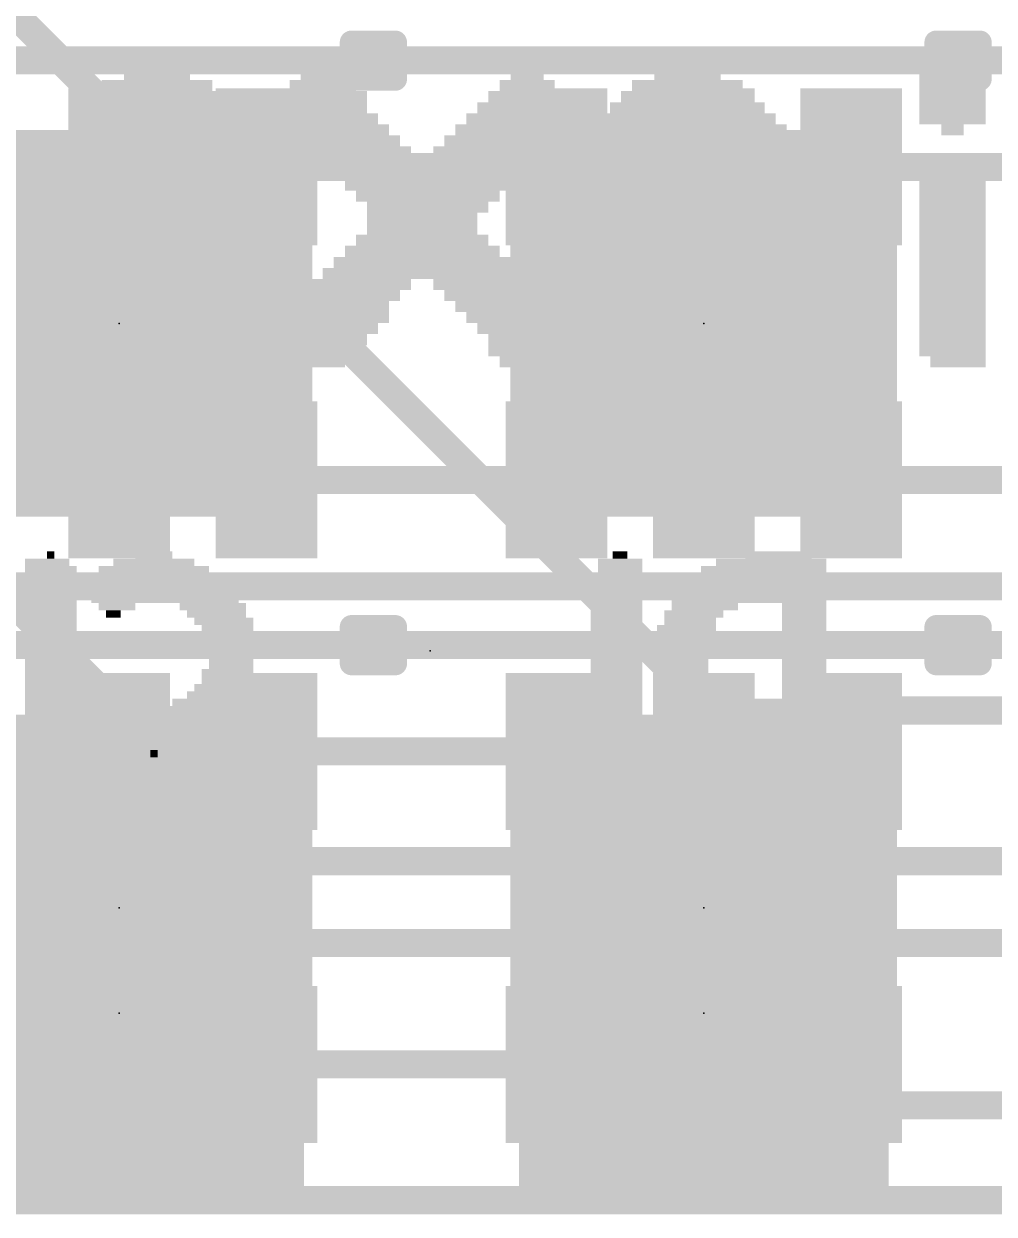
# Model space of a CAD drawing. Extents: x 0 to 108, y -62 to 34.
# Drawn here: x 18.22 to 23.48, y -0.08 to 6.39 of the extents above; entities that cross this region are included whole.
import ezdxf

# ---------------------------------------------------------------- set-up
doc = ezdxf.new("R2010")
doc.units = 0
for name, color, linetype in [('1', 12, 'CONTINUOUS'), ('15', 12, 'CONTINUOUS'), ('16', 132, 'CONTINUOUS'), ('18', 110, 'CONTINUOUS'), ('2', 132, 'CONTINUOUS'), ('20', 53, 'CONTINUOUS'), ('21', 253, 'CONTINUOUS'), ('22', 253, 'CONTINUOUS'), ('23', 53, 'CONTINUOUS'), ('24', 53, 'CONTINUOUS'), ('29', 253, 'CONTINUOUS'), ('39', 12, 'CONTINUOUS'), ('51', 253, 'CONTINUOUS')]:
    doc.layers.add(name, color=color, linetype=linetype)

# ---------------------------------------------------------------- blocks, each defined once
blk = doc.blocks.new('RECT')
blk.add_solid([(-0.5, -0.5), (0.5, -0.5), (-0.5, 0.5), (0.5, 0.5)])
blk = doc.blocks.new('PIE')
at = {"const_width": 0.5}
blk.add_lwpolyline([(0, -0.25, 1), (0, 0.25, 1), (0, -0.25)], format="xyb", dxfattribs=at)
blk = doc.blocks.new('ROUNDV')
at = {"const_width": 0.5}
blk.add_lwpolyline([(0, -0.25, 1), (0, 0.25, 1), (0, -0.25)], format="xyb", dxfattribs=at)

msp = doc.modelspace()

# ---------------------------------------------------------------- linework, layer by layer
at = {"layer": '1', "const_width": 0.1524}
for points in [[(32.0675, 6.1913), (8.255, 6.1913)], [(18.7325, 5.6125), (18.7325, 5.1435)], [(19.5325, 5.6125), (21.1075, 5.6125)], [(21.9075, 5.6125), (21.9075, 5.1435)], [(22.7075, 5.6125), (24.2825, 5.6125)], [(18.7325, 3.9125), (18.7325, 4.4133)], [(21.9075, 3.9125), (21.9075, 4.4133)], [(21.1075, 3.9125), (19.5325, 3.9125)], [(24.2825, 3.9125), (22.7075, 3.9125)], [(32.385, 3.3338), (8.5725, 3.3338)], [(32.0675, 3.0163), (8.255, 3.0163)], [(22.7075, 2.4375), (22.9298, 2.6598)], [(22.9298, 2.6598), (24.0602, 2.6598)], [(18.7325, 1.8415), (18.7325, 2.4375)], [(19.5325, 2.4375), (21.1075, 2.4375)], [(21.9075, 1.8415), (21.9075, 2.4375)], [(15.6845, 1.8415), (18.7325, 1.8415)], [(18.7325, 1.8415), (21.9075, 1.8415)], [(21.9075, 1.8415), (24.9872, 1.8415)], [(15.7163, 1.397), (18.7325, 1.397)], [(18.7325, 1.397), (21.9075, 1.397)], [(18.7325, 0.7375), (18.7325, 1.397)], [(21.9075, 1.397), (24.9238, 1.397)], [(21.9075, 1.397), (21.9075, 0.7375)], [(21.1075, 0.7375), (19.5325, 0.7375)], [(22.9298, 0.5152), (22.7075, 0.7375)], [(24.0602, 0.5152), (22.9298, 0.5152)]]:
    msp.add_lwpolyline(points, dxfattribs=at)
at = {"layer": '1', "const_width": 0.0762}
for points in [[(18.7706, 5.6125, 1), (18.6944, 5.6125)], [(19.5325, 5.6506, 1), (19.5325, 5.5744)], [(21.1075, 5.5744, 1), (21.1075, 5.6506)], [(21.9456, 5.6125, 1), (21.8694, 5.6125)], [(22.7075, 5.6506, 1), (22.7075, 5.5744)], [(18.6944, 5.1435, 1), (18.7706, 5.1435)], [(21.8694, 5.1435, 1), (21.9456, 5.1435)], [(18.7706, 4.4133, 1), (18.6944, 4.4133)], [(21.9456, 4.4133, 1), (21.8694, 4.4133)], [(18.6944, 3.9125, 1), (18.7706, 3.9125)], [(19.5325, 3.9506, 1), (19.5325, 3.8744)], [(21.1075, 3.8744, 1), (21.1075, 3.9506)], [(21.8694, 3.9125, 1), (21.9456, 3.9125)], [(22.7075, 3.9506, 1), (22.7075, 3.8744)], [(22.9298, 2.6979, 1), (22.9298, 2.6217)], [(22.9567, 2.6328, 1), (22.9028, 2.6867)], [(18.7706, 2.4375, 1), (18.6944, 2.4375)], [(19.5325, 2.4756, 1), (19.5325, 2.3994)], [(21.1075, 2.3994, 1), (21.1075, 2.4756)], [(21.9456, 2.4375, 1), (21.8694, 2.4375)], [(22.6806, 2.4644, 1), (22.7344, 2.4106)], [(18.7325, 1.8796, 1), (18.7325, 1.8034)], [(18.6944, 1.8415, 1), (18.7706, 1.8415)], [(18.7325, 1.8034, 1), (18.7325, 1.8796)], [(21.9075, 1.8796, 1), (21.9075, 1.8034)], [(21.8694, 1.8415, 1), (21.9456, 1.8415)], [(21.9075, 1.8034, 1), (21.9075, 1.8796)], [(18.7325, 1.4351, 1), (18.7325, 1.3589)], [(18.7706, 1.397, 1), (18.6944, 1.397)], [(18.7325, 1.3589, 1), (18.7325, 1.4351)], [(21.9075, 1.4351, 1), (21.9075, 1.3589)], [(21.9456, 1.397, 1), (21.8694, 1.397)], [(21.9075, 1.3589, 1), (21.9075, 1.4351)], [(19.5325, 0.7756, 1), (19.5325, 0.6994)], [(21.1075, 0.6994, 1), (21.1075, 0.7756)], [(22.7344, 0.7644, 1), (22.6806, 0.7106)], [(18.6944, 0.7375, 1), (18.7706, 0.7375)], [(21.8694, 0.7375, 1), (21.9456, 0.7375)], [(22.9298, 0.5534, 1), (22.9298, 0.4771)], [(22.9028, 0.4883, 1), (22.9567, 0.5422)]]:
    msp.add_lwpolyline(points, format="xyb", dxfattribs=at)
at = {"layer": '15', "const_width": 0.1524}
msp.add_lwpolyline([(40.64, 0), (0, 0)], dxfattribs=at)
at = {"layer": '16', "const_width": 0.1524}
for points in [[(21.9075, 2.6987), (13.8113, 10.795)], [(18.7325, 2.6702), (14.3129, 7.0898)], [(18.7325, 1.016), (18.7325, 2.6702)], [(21.9075, 1.5875), (21.9075, 2.6987)], [(21.9075, 1.1113), (21.9075, 1.5875)], [(21.9075, 1.1113), (21.9075, 1.5875)], [(18.7325, 1.1113), (18.7325, 1.016)], [(18.7325, 0.508), (18.7325, 1.1113)], [(21.9075, 0.9525), (21.9075, 1.1113)], [(21.9075, 1.016), (21.9075, 1.1113)], [(21.9075, 1.016), (21.9075, 0.9525)], [(21.9075, 0.7938), (21.9075, 0.9525)], [(21.9075, 0.9525), (21.9075, 0.7938)], [(21.9075, 0.508), (21.9075, 0.9525)], [(21.9075, 0.508), (21.9075, 0.7938)], [(21.9075, 0.508), (21.9075, 0.7938)], [(40.64, 0), (0, 0)]]:
    msp.add_lwpolyline(points, dxfattribs=at)
at = {"layer": '16', "const_width": 0.0762}
for points in [[(18.7706, 2.6702, 1), (18.6944, 2.6702)], [(18.7056, 2.6432, 1), (18.7594, 2.6971)], [(21.9456, 2.6987, 1), (21.8694, 2.6987)], [(21.8806, 2.6718, 1), (21.9344, 2.7257)], [(21.9456, 1.5875, 1), (21.8694, 1.5875)], [(21.9456, 1.5875, 1), (21.8694, 1.5875)], [(21.8694, 1.5875, 1), (21.9456, 1.5875)], [(18.7706, 1.1113, 1), (18.6944, 1.1113)], [(18.7706, 1.1113, 1), (18.6944, 1.1113)], [(21.9456, 1.1113, 1), (21.8694, 1.1113)], [(21.9456, 1.1113, 1), (21.8694, 1.1113)], [(21.8694, 1.1113, 1), (21.9456, 1.1113)], [(21.8694, 1.1113, 1), (21.9456, 1.1113)], [(18.6944, 1.016, 1), (18.7706, 1.016)], [(18.6944, 1.016, 1), (18.7706, 1.016)], [(21.9456, 1.016, 1), (21.8694, 1.016)], [(21.8694, 1.016, 1), (21.9456, 1.016)], [(21.9456, 0.9525, 1), (21.8694, 0.9525)], [(21.9456, 0.9525, 1), (21.8694, 0.9525)], [(21.9456, 0.9525, 1), (21.8694, 0.9525)], [(21.8694, 0.9525, 1), (21.9456, 0.9525)], [(21.8694, 0.9525, 1), (21.9456, 0.9525)], [(21.9456, 0.7938, 1), (21.8694, 0.7938)], [(21.9456, 0.7938, 1), (21.8694, 0.7938)], [(21.8694, 0.7938, 1), (21.9456, 0.7938)], [(21.8694, 0.7938, 1), (21.9456, 0.7938)], [(18.6944, 0.508, 1), (18.7706, 0.508)], [(21.8694, 0.508, 1), (21.9456, 0.508)], [(21.8694, 0.508, 1), (21.9456, 0.508)], [(21.8694, 0.508, 1), (21.9456, 0.508)]]:
    msp.add_lwpolyline(points, format="xyb", dxfattribs=at)
at = {"layer": '2', "const_width": 0.1524}
msp.add_lwpolyline([(40.64, 0), (0, 0)], dxfattribs=at)
at = {"layer": '20', "const_width": 0.1524}
msp.add_lwpolyline([(3.81, 0), (36.83, 0)], dxfattribs=at)
at = {"layer": '21', "const_width": 0.0635}
for points in [[(19.9945, 6.3213, 1), (19.9945, 6.2578)], [(20.0263, 6.2895, 1), (19.9628, 6.2895)], [(20.2643, 6.2895, 1), (20.2008, 6.2895)], [(20.2325, 6.2578, 1), (20.2325, 6.3213)], [(23.1695, 6.3213, 1), (23.1695, 6.2578)], [(23.2013, 6.2895, 1), (23.1378, 6.2895)], [(23.4393, 6.2895, 1), (23.3758, 6.2895)], [(23.4075, 6.2578, 1), (23.4075, 6.3213)], [(19.9945, 6.2213, 1), (19.9945, 6.1578)], [(20.0263, 6.1895, 1), (19.9628, 6.1895)], [(19.9628, 6.1895, 1), (20.0263, 6.1895)], [(20.1325, 6.1578, 1), (20.1325, 6.2213)], [(23.1695, 6.2213, 1), (23.1695, 6.1578)], [(23.2013, 6.1895, 1), (23.1378, 6.1895)], [(23.1378, 6.1895, 1), (23.2013, 6.1895)], [(23.3075, 6.1578, 1), (23.3075, 6.2213)], [(19.9945, 6.1212, 1), (19.9945, 6.0578)], [(20.2325, 6.0578, 1), (20.2325, 6.1212)], [(23.1695, 6.1212, 1), (23.1695, 6.0578)], [(23.4075, 6.0578, 1), (23.4075, 6.1212)], [(19.9628, 6.0895, 1), (20.0263, 6.0895)], [(20.2008, 6.0895, 1), (20.2643, 6.0895)], [(23.1378, 6.0895, 1), (23.2013, 6.0895)], [(23.3758, 6.0895, 1), (23.4393, 6.0895)], [(19.9945, 3.1463, 1), (19.9945, 3.0827)], [(20.0263, 3.1145, 1), (19.9628, 3.1145)], [(20.2643, 3.1145, 1), (20.2008, 3.1145)], [(20.2325, 3.0827, 1), (20.2325, 3.1463)], [(23.1695, 3.1463, 1), (23.1695, 3.0827)], [(23.2013, 3.1145, 1), (23.1378, 3.1145)], [(23.4393, 3.1145, 1), (23.3758, 3.1145)], [(23.4075, 3.0827, 1), (23.4075, 3.1463)], [(19.9945, 3.0463, 1), (19.9945, 2.9827)], [(20.0263, 3.0145, 1), (19.9628, 3.0145)], [(19.9628, 3.0145, 1), (20.0263, 3.0145)], [(20.1325, 2.9827, 1), (20.1325, 3.0463)], [(23.1695, 3.0463, 1), (23.1695, 2.9827)], [(23.2013, 3.0145, 1), (23.1378, 3.0145)], [(23.1378, 3.0145, 1), (23.2013, 3.0145)], [(23.3075, 2.9827, 1), (23.3075, 3.0463)], [(19.9945, 2.9463, 1), (19.9945, 2.8828)], [(20.2325, 2.8828, 1), (20.2325, 2.9463)], [(23.1695, 2.9463, 1), (23.1695, 2.8828)], [(23.4075, 2.8828, 1), (23.4075, 2.9463)], [(19.9628, 2.9145, 1), (20.0263, 2.9145)], [(20.2008, 2.9145, 1), (20.2643, 2.9145)], [(23.1378, 2.9145, 1), (23.2013, 2.9145)], [(23.3758, 2.9145, 1), (23.4393, 2.9145)]]:
    msp.add_lwpolyline(points, format="xyb", dxfattribs=at)
at = {"layer": '21', "const_width": 0.127}
for points in [[(19.9945, 6.1895), (19.9945, 6.2895)], [(19.9945, 6.2895), (20.2325, 6.2895)], [(20.2325, 6.2895), (20.2325, 6.0895)], [(23.1695, 6.1895), (23.1695, 6.2895)], [(23.1695, 6.2895), (23.4075, 6.2895)], [(23.4075, 6.2895), (23.4075, 6.0895)], [(20.1325, 6.1895), (19.9945, 6.1895)], [(19.9945, 6.0895), (19.9945, 6.1895)], [(23.3075, 6.1895), (23.1695, 6.1895)], [(23.1695, 6.0895), (23.1695, 6.1895)], [(20.2325, 6.0895), (19.9945, 6.0895)], [(23.4075, 6.0895), (23.1695, 6.0895)], [(19.9945, 3.0145), (19.9945, 3.1145)], [(19.9945, 3.1145), (20.2325, 3.1145)], [(20.2325, 3.1145), (20.2325, 2.9145)], [(23.1695, 3.0145), (23.1695, 3.1145)], [(23.1695, 3.1145), (23.4075, 3.1145)], [(23.4075, 3.1145), (23.4075, 2.9145)], [(20.1325, 3.0145), (19.9945, 3.0145)], [(19.9945, 2.9145), (19.9945, 3.0145)], [(23.3075, 3.0145), (23.1695, 3.0145)], [(23.1695, 2.9145), (23.1695, 3.0145)], [(20.2325, 2.9145), (19.9945, 2.9145)], [(23.4075, 2.9145), (23.1695, 2.9145)]]:
    msp.add_lwpolyline(points, dxfattribs=at)
at = {"layer": '23'}
for p in [(18.7325, 4.7625), (21.9075, 4.7625), (18.7325, 1.5875), (21.9075, 1.5875)]:
    msp.add_point(p, dxfattribs=at)
at = {"layer": '24'}
for p in [(20.4216, 2.9845), (18.7325, 1.016), (21.9075, 1.016)]:
    msp.add_point(p, dxfattribs=at)
at = {"layer": '51', "const_width": 0.1}
for points in [[(17.7325, 5.7625), (19.7325, 5.7625)], [(18.8825, 5.7125), (18.5825, 5.7125)], [(18.5825, 5.7125), (18.5825, 5.2125)], [(18.8825, 5.2125), (18.8825, 5.7125)], [(19.6825, 5.7125), (19.3825, 5.7125)], [(19.3825, 5.7125), (19.3825, 5.2125)], [(19.6825, 5.2125), (19.6825, 5.7125)], [(19.7325, 5.7625), (19.7325, 3.7625)], [(20.9075, 3.7625), (20.9075, 5.7625)], [(20.9075, 5.7625), (22.9075, 5.7625)], [(21.2575, 5.7125), (20.9575, 5.7125)], [(20.9575, 5.7125), (20.9575, 5.2125)], [(21.2575, 5.2125), (21.2575, 5.7125)], [(22.0575, 5.7125), (21.7575, 5.7125)], [(21.7575, 5.7125), (21.7575, 5.2125)], [(22.0575, 5.2125), (22.0575, 5.7125)], [(22.8575, 5.7125), (22.5575, 5.7125)], [(22.5575, 5.7125), (22.5575, 5.2125)], [(22.8575, 5.2125), (22.8575, 5.7125)], [(22.9075, 5.7625), (22.9075, 3.7625)], [(18.5825, 5.2125), (18.8825, 5.2125)], [(19.3825, 5.2125), (19.6825, 5.2125)], [(20.9575, 5.2125), (21.2575, 5.2125)], [(21.7575, 5.2125), (22.0575, 5.2125)], [(22.5575, 5.2125), (22.8575, 5.2125)], [(18.5825, 3.8125), (18.5825, 4.3125)], [(18.5825, 4.3125), (18.8825, 4.3125)], [(18.8825, 4.3125), (18.8825, 3.8125)], [(19.3825, 4.3125), (19.3825, 3.8125)], [(19.6825, 4.3125), (19.3825, 4.3125)], [(19.6825, 3.8125), (19.6825, 4.3125)], [(20.9575, 3.8125), (20.9575, 4.3125)], [(20.9575, 4.3125), (21.2575, 4.3125)], [(21.2575, 4.3125), (21.2575, 3.8125)], [(21.7575, 3.8125), (21.7575, 4.3125)], [(21.7575, 4.3125), (22.0575, 4.3125)], [(22.0575, 4.3125), (22.0575, 3.8125)], [(22.5575, 4.3125), (22.5575, 3.8125)], [(22.8575, 4.3125), (22.5575, 4.3125)], [(22.8575, 3.8125), (22.8575, 4.3125)], [(18.8825, 3.8125), (18.5825, 3.8125)], [(19.3825, 3.8125), (19.6825, 3.8125)], [(21.2575, 3.8125), (20.9575, 3.8125)], [(22.0575, 3.8125), (21.7575, 3.8125)], [(22.5575, 3.8125), (22.8575, 3.8125)], [(19.7325, 3.7625), (17.7325, 3.7625)], [(22.9075, 3.7625), (20.9075, 3.7625)], [(17.7325, 2.5875), (19.7325, 2.5875)], [(18.8825, 2.5375), (18.5825, 2.5375)], [(18.5825, 2.5375), (18.5825, 2.0375)], [(18.8825, 2.0375), (18.8825, 2.5375)], [(19.6825, 2.5375), (19.3825, 2.5375)], [(19.3825, 2.5375), (19.3825, 2.0375)], [(19.6825, 2.0375), (19.6825, 2.5375)], [(19.7325, 2.5875), (19.7325, 0.5875)], [(20.9075, 0.5875), (20.9075, 2.5875)], [(20.9075, 2.5875), (22.9075, 2.5875)], [(21.2575, 2.5375), (20.9575, 2.5375)], [(20.9575, 2.5375), (20.9575, 2.0375)], [(21.2575, 2.0375), (21.2575, 2.5375)], [(22.0575, 2.5375), (21.7575, 2.5375)], [(21.7575, 2.5375), (21.7575, 2.0375)], [(22.0575, 2.0375), (22.0575, 2.5375)], [(22.8575, 2.5375), (22.5575, 2.5375)], [(22.5575, 2.5375), (22.5575, 2.0375)], [(22.8575, 2.0375), (22.8575, 2.5375)], [(22.9075, 2.5875), (22.9075, 0.5875)], [(18.5825, 2.0375), (18.8825, 2.0375)], [(19.3825, 2.0375), (19.6825, 2.0375)], [(20.9575, 2.0375), (21.2575, 2.0375)], [(21.7575, 2.0375), (22.0575, 2.0375)], [(22.5575, 2.0375), (22.8575, 2.0375)], [(18.5825, 0.6375), (18.5825, 1.1375)], [(18.5825, 1.1375), (18.8825, 1.1375)], [(18.8825, 1.1375), (18.8825, 0.6375)], [(19.3825, 1.1375), (19.3825, 0.6375)], [(19.6825, 1.1375), (19.3825, 1.1375)], [(19.6825, 0.6375), (19.6825, 1.1375)], [(20.9575, 0.6375), (20.9575, 1.1375)], [(20.9575, 1.1375), (21.2575, 1.1375)], [(21.2575, 1.1375), (21.2575, 0.6375)], [(21.7575, 0.6375), (21.7575, 1.1375)], [(21.7575, 1.1375), (22.0575, 1.1375)], [(22.0575, 1.1375), (22.0575, 0.6375)], [(22.5575, 1.1375), (22.5575, 0.6375)], [(22.8575, 1.1375), (22.5575, 1.1375)], [(22.8575, 0.6375), (22.8575, 1.1375)], [(18.8825, 0.6375), (18.5825, 0.6375)], [(19.3825, 0.6375), (19.6825, 0.6375)], [(21.2575, 0.6375), (20.9575, 0.6375)], [(22.0575, 0.6375), (21.7575, 0.6375)], [(22.5575, 0.6375), (22.8575, 0.6375)], [(19.7325, 0.5875), (17.7325, 0.5875)], [(22.9075, 0.5875), (20.9075, 0.5875)]]:
    msp.add_lwpolyline(points, dxfattribs=at)
at = {"layer": '51', "const_width": 0.05}
for points in [[(18.5825, 5.7375, 1), (18.5825, 5.6875)], [(18.6075, 5.7125, 1), (18.5575, 5.7125)], [(18.9075, 5.7125, 1), (18.8575, 5.7125)], [(18.8825, 5.6875, 1), (18.8825, 5.7375)], [(19.3825, 5.7375, 1), (19.3825, 5.6875)], [(19.4075, 5.7125, 1), (19.3575, 5.7125)], [(19.7075, 5.7125, 1), (19.6575, 5.7125)], [(19.6825, 5.6875, 1), (19.6825, 5.7375)], [(19.7575, 5.7625, 1), (19.7075, 5.7625)], [(19.7325, 5.7375, 1), (19.7325, 5.7875)], [(20.9325, 5.7625, 1), (20.8825, 5.7625)], [(20.9075, 5.7875, 1), (20.9075, 5.7375)], [(20.9575, 5.7375, 1), (20.9575, 5.6875)], [(20.9825, 5.7125, 1), (20.9325, 5.7125)], [(21.2825, 5.7125, 1), (21.2325, 5.7125)], [(21.2575, 5.6875, 1), (21.2575, 5.7375)], [(21.7575, 5.7375, 1), (21.7575, 5.6875)], [(21.7825, 5.7125, 1), (21.7325, 5.7125)], [(22.0825, 5.7125, 1), (22.0325, 5.7125)], [(22.0575, 5.6875, 1), (22.0575, 5.7375)], [(22.5575, 5.7375, 1), (22.5575, 5.6875)], [(22.5825, 5.7125, 1), (22.5325, 5.7125)], [(22.8825, 5.7125, 1), (22.8325, 5.7125)], [(22.8575, 5.6875, 1), (22.8575, 5.7375)], [(22.9325, 5.7625, 1), (22.8825, 5.7625)], [(22.9075, 5.7375, 1), (22.9075, 5.7875)], [(18.5825, 5.2375, 1), (18.5825, 5.1875)], [(18.5575, 5.2125, 1), (18.6075, 5.2125)], [(18.8575, 5.2125, 1), (18.9075, 5.2125)], [(18.8825, 5.1875, 1), (18.8825, 5.2375)], [(19.3825, 5.2375, 1), (19.3825, 5.1875)], [(19.3575, 5.2125, 1), (19.4075, 5.2125)], [(19.6575, 5.2125, 1), (19.7075, 5.2125)], [(19.6825, 5.1875, 1), (19.6825, 5.2375)], [(20.9575, 5.2375, 1), (20.9575, 5.1875)], [(20.9325, 5.2125, 1), (20.9825, 5.2125)], [(21.2325, 5.2125, 1), (21.2825, 5.2125)], [(21.2575, 5.1875, 1), (21.2575, 5.2375)], [(21.7575, 5.2375, 1), (21.7575, 5.1875)], [(21.7325, 5.2125, 1), (21.7825, 5.2125)], [(22.0325, 5.2125, 1), (22.0825, 5.2125)], [(22.0575, 5.1875, 1), (22.0575, 5.2375)], [(22.5575, 5.2375, 1), (22.5575, 5.1875)], [(22.5325, 5.2125, 1), (22.5825, 5.2125)], [(22.8325, 5.2125, 1), (22.8825, 5.2125)], [(22.8575, 5.1875, 1), (22.8575, 5.2375)], [(18.6075, 4.3125, 1), (18.5575, 4.3125)], [(18.5825, 4.3375, 1), (18.5825, 4.2875)], [(18.9075, 4.3125, 1), (18.8575, 4.3125)], [(18.8825, 4.2875, 1), (18.8825, 4.3375)], [(19.4075, 4.3125, 1), (19.3575, 4.3125)], [(19.3825, 4.3375, 1), (19.3825, 4.2875)], [(19.7075, 4.3125, 1), (19.6575, 4.3125)], [(19.6825, 4.2875, 1), (19.6825, 4.3375)], [(20.9825, 4.3125, 1), (20.9325, 4.3125)], [(20.9575, 4.3375, 1), (20.9575, 4.2875)], [(21.2825, 4.3125, 1), (21.2325, 4.3125)], [(21.2575, 4.2875, 1), (21.2575, 4.3375)], [(21.7825, 4.3125, 1), (21.7325, 4.3125)], [(21.7575, 4.3375, 1), (21.7575, 4.2875)], [(22.0825, 4.3125, 1), (22.0325, 4.3125)], [(22.0575, 4.2875, 1), (22.0575, 4.3375)], [(22.5825, 4.3125, 1), (22.5325, 4.3125)], [(22.5575, 4.3375, 1), (22.5575, 4.2875)], [(22.8825, 4.3125, 1), (22.8325, 4.3125)], [(22.8575, 4.2875, 1), (22.8575, 4.3375)], [(18.5825, 3.8375, 1), (18.5825, 3.7875)], [(18.5575, 3.8125, 1), (18.6075, 3.8125)], [(18.8575, 3.8125, 1), (18.9075, 3.8125)], [(18.8825, 3.7875, 1), (18.8825, 3.8375)], [(19.3825, 3.8375, 1), (19.3825, 3.7875)], [(19.3575, 3.8125, 1), (19.4075, 3.8125)], [(19.6575, 3.8125, 1), (19.7075, 3.8125)], [(19.6825, 3.7875, 1), (19.6825, 3.8375)], [(20.9575, 3.8375, 1), (20.9575, 3.7875)], [(20.9325, 3.8125, 1), (20.9825, 3.8125)], [(21.2325, 3.8125, 1), (21.2825, 3.8125)], [(21.2575, 3.7875, 1), (21.2575, 3.8375)], [(21.7575, 3.8375, 1), (21.7575, 3.7875)], [(21.7325, 3.8125, 1), (21.7825, 3.8125)], [(22.0325, 3.8125, 1), (22.0825, 3.8125)], [(22.0575, 3.7875, 1), (22.0575, 3.8375)], [(22.5575, 3.8375, 1), (22.5575, 3.7875)], [(22.5325, 3.8125, 1), (22.5825, 3.8125)], [(22.8325, 3.8125, 1), (22.8825, 3.8125)], [(22.8575, 3.7875, 1), (22.8575, 3.8375)], [(19.7075, 3.7625, 1), (19.7575, 3.7625)], [(19.7325, 3.7375, 1), (19.7325, 3.7875)], [(20.9075, 3.7875, 1), (20.9075, 3.7375)], [(20.8825, 3.7625, 1), (20.9325, 3.7625)], [(22.8825, 3.7625, 1), (22.9325, 3.7625)], [(22.9075, 3.7375, 1), (22.9075, 3.7875)], [(18.5825, 2.5625, 1), (18.5825, 2.5125)], [(18.6075, 2.5375, 1), (18.5575, 2.5375)], [(18.9075, 2.5375, 1), (18.8575, 2.5375)], [(18.8825, 2.5125, 1), (18.8825, 2.5625)], [(19.3825, 2.5625, 1), (19.3825, 2.5125)], [(19.4075, 2.5375, 1), (19.3575, 2.5375)], [(19.7075, 2.5375, 1), (19.6575, 2.5375)], [(19.6825, 2.5125, 1), (19.6825, 2.5625)], [(19.7575, 2.5875, 1), (19.7075, 2.5875)], [(19.7325, 2.5625, 1), (19.7325, 2.6125)], [(20.9325, 2.5875, 1), (20.8825, 2.5875)], [(20.9075, 2.6125, 1), (20.9075, 2.5625)], [(20.9575, 2.5625, 1), (20.9575, 2.5125)], [(20.9825, 2.5375, 1), (20.9325, 2.5375)], [(21.2825, 2.5375, 1), (21.2325, 2.5375)], [(21.2575, 2.5125, 1), (21.2575, 2.5625)], [(21.7575, 2.5625, 1), (21.7575, 2.5125)], [(21.7825, 2.5375, 1), (21.7325, 2.5375)], [(22.0825, 2.5375, 1), (22.0325, 2.5375)], [(22.0575, 2.5125, 1), (22.0575, 2.5625)], [(22.5575, 2.5625, 1), (22.5575, 2.5125)], [(22.5825, 2.5375, 1), (22.5325, 2.5375)], [(22.8825, 2.5375, 1), (22.8325, 2.5375)], [(22.8575, 2.5125, 1), (22.8575, 2.5625)], [(22.9325, 2.5875, 1), (22.8825, 2.5875)], [(22.9075, 2.5625, 1), (22.9075, 2.6125)], [(18.5825, 2.0625, 1), (18.5825, 2.0125)], [(18.8825, 2.0125, 1), (18.8825, 2.0625)], [(19.3825, 2.0625, 1), (19.3825, 2.0125)], [(19.6825, 2.0125, 1), (19.6825, 2.0625)], [(20.9575, 2.0625, 1), (20.9575, 2.0125)], [(21.2575, 2.0125, 1), (21.2575, 2.0625)], [(21.7575, 2.0625, 1), (21.7575, 2.0125)], [(22.0575, 2.0125, 1), (22.0575, 2.0625)], [(22.5575, 2.0625, 1), (22.5575, 2.0125)], [(22.8575, 2.0125, 1), (22.8575, 2.0625)], [(18.5575, 2.0375, 1), (18.6075, 2.0375)], [(18.8575, 2.0375, 1), (18.9075, 2.0375)], [(19.3575, 2.0375, 1), (19.4075, 2.0375)], [(19.6575, 2.0375, 1), (19.7075, 2.0375)], [(20.9325, 2.0375, 1), (20.9825, 2.0375)], [(21.2325, 2.0375, 1), (21.2825, 2.0375)], [(21.7325, 2.0375, 1), (21.7825, 2.0375)], [(22.0325, 2.0375, 1), (22.0825, 2.0375)], [(22.5325, 2.0375, 1), (22.5825, 2.0375)], [(22.8325, 2.0375, 1), (22.8825, 2.0375)], [(18.6075, 1.1375, 1), (18.5575, 1.1375)], [(18.5825, 1.1625, 1), (18.5825, 1.1125)], [(18.9075, 1.1375, 1), (18.8575, 1.1375)], [(18.8825, 1.1125, 1), (18.8825, 1.1625)], [(19.4075, 1.1375, 1), (19.3575, 1.1375)], [(19.3825, 1.1625, 1), (19.3825, 1.1125)], [(19.7075, 1.1375, 1), (19.6575, 1.1375)], [(19.6825, 1.1125, 1), (19.6825, 1.1625)], [(20.9825, 1.1375, 1), (20.9325, 1.1375)], [(20.9575, 1.1625, 1), (20.9575, 1.1125)], [(21.2825, 1.1375, 1), (21.2325, 1.1375)], [(21.2575, 1.1125, 1), (21.2575, 1.1625)], [(21.7825, 1.1375, 1), (21.7325, 1.1375)], [(21.7575, 1.1625, 1), (21.7575, 1.1125)], [(22.0825, 1.1375, 1), (22.0325, 1.1375)], [(22.0575, 1.1125, 1), (22.0575, 1.1625)], [(22.5825, 1.1375, 1), (22.5325, 1.1375)], [(22.5575, 1.1625, 1), (22.5575, 1.1125)], [(22.8825, 1.1375, 1), (22.8325, 1.1375)], [(22.8575, 1.1125, 1), (22.8575, 1.1625)], [(18.5825, 0.6625, 1), (18.5825, 0.6125)], [(18.5575, 0.6375, 1), (18.6075, 0.6375)], [(18.8575, 0.6375, 1), (18.9075, 0.6375)], [(18.8825, 0.6125, 1), (18.8825, 0.6625)], [(19.3825, 0.6625, 1), (19.3825, 0.6125)], [(19.3575, 0.6375, 1), (19.4075, 0.6375)], [(19.6575, 0.6375, 1), (19.7075, 0.6375)], [(19.6825, 0.6125, 1), (19.6825, 0.6625)], [(20.9575, 0.6625, 1), (20.9575, 0.6125)], [(20.9325, 0.6375, 1), (20.9825, 0.6375)], [(21.2325, 0.6375, 1), (21.2825, 0.6375)], [(21.2575, 0.6125, 1), (21.2575, 0.6625)], [(21.7575, 0.6625, 1), (21.7575, 0.6125)], [(21.7325, 0.6375, 1), (21.7825, 0.6375)], [(22.0325, 0.6375, 1), (22.0825, 0.6375)], [(22.0575, 0.6125, 1), (22.0575, 0.6625)], [(22.5575, 0.6625, 1), (22.5575, 0.6125)], [(22.5325, 0.6375, 1), (22.5825, 0.6375)], [(22.8325, 0.6375, 1), (22.8825, 0.6375)], [(22.8575, 0.6125, 1), (22.8575, 0.6625)], [(19.7075, 0.5875, 1), (19.7575, 0.5875)], [(19.7325, 0.5625, 1), (19.7325, 0.6125)], [(20.9075, 0.6125, 1), (20.9075, 0.5625)], [(20.8825, 0.5875, 1), (20.9325, 0.5875)], [(22.8825, 0.5875, 1), (22.9325, 0.5875)], [(22.9075, 0.5625, 1), (22.9075, 0.6125)]]:
    msp.add_lwpolyline(points, format="xyb", dxfattribs=at)

# ---------------------------------------------------------------- block references
at = {"layer": '1', "xscale": 0.7, "yscale": 0.4, "rotation": 90}
for p in [(18.7325, 5.6125), (19.5325, 5.6125), (21.1075, 5.6125), (21.9075, 5.6125), (22.7075, 5.6125), (18.7325, 3.9125), (19.5325, 3.9125), (21.1075, 3.9125), (21.9075, 3.9125), (22.7075, 3.9125), (18.7325, 2.4375), (19.5325, 2.4375), (21.1075, 2.4375), (21.9075, 2.4375), (22.7075, 2.4375), (18.7325, 0.7375), (19.5325, 0.7375), (21.1075, 0.7375), (21.9075, 0.7375), (22.7075, 0.7375)]:
    msp.add_blockref('RECT', p, dxfattribs=at)
at = {"layer": '16', "xscale": 2, "yscale": 2}
for p in [(18.7325, 1.016), (21.9075, 1.016)]:
    msp.add_blockref('PIE', p, dxfattribs=at)
at = {"layer": '16', "xscale": 2.0066, "yscale": 1.016, "rotation": 180}
for p in [(18.7325, 0.508), (21.9075, 0.508)]:
    msp.add_blockref('RECT', p, dxfattribs=at)
at = {"layer": '18', "xscale": 0.508, "yscale": 0.508}
for p in [(18.7325, 5.1435), (18.7325, 5.1435), (21.9075, 5.1435), (21.9075, 5.1435), (18.7325, 4.4133), (18.7325, 4.4133), (21.9075, 4.4133), (21.9075, 4.4133)]:
    msp.add_blockref('ROUNDV', p, dxfattribs=at)
at = {"layer": '22', "rotation": 180}
for p, xscale, yscale in [((18.9385, 6.114), 0.36, 0.06), ((19.8385, 6.114), 0.24, 0.06), ((20.9485, 6.114), 0.18, 0.06), ((21.8185, 6.114), 0.36, 0.06), ((23.2585, 6.114), 0.36, 0.06), ((23.2585, 6.174), 0.24, 0.06), ((18.9385, 6.054), 0.6, 0.06), ((19.8385, 6.054), 0.36, 0.06), ((20.9485, 6.054), 0.3, 0.06), ((21.8185, 6.054), 0.6, 0.06), ((23.2585, 6.054), 0.36, 0.06), ((18.9685, 5.994), 0.78, 0.06), ((19.8385, 5.994), 0.48, 0.06), ((20.9485, 5.994), 0.42, 0.06), ((21.8185, 5.994), 0.72, 0.06), ((23.2585, 5.994), 0.36, 0.06), ((18.9685, 5.934), 0.9, 0.06), ((19.8385, 5.934), 0.48, 0.06), ((20.9185, 5.934), 0.48, 0.06), ((21.8185, 5.934), 0.84, 0.06), ((23.2585, 5.934), 0.36, 0.06), ((18.9385, 5.874), 0.96, 0.06), ((19.8685, 5.874), 0.54, 0.06), ((20.8885, 5.874), 0.54, 0.06), ((21.8185, 5.874), 0.96, 0.06), ((23.2585, 5.874), 0.36, 0.06), ((18.9685, 5.814), 1.02, 0.06), ((19.9285, 5.814), 0.54, 0.06), ((20.8285, 5.814), 0.54, 0.06), ((21.8485, 5.814), 1.02, 0.06), ((23.2585, 5.814), 0.12, 0.06), ((18.6385, 5.754), 0.48, 0.06), ((19.2385, 5.754), 0.48, 0.06), ((19.9885, 5.754), 0.54, 0.06), ((20.7685, 5.754), 0.54, 0.06), ((21.5185, 5.754), 0.48, 0.06), ((22.1185, 5.754), 0.48, 0.06), ((18.6085, 5.694), 0.42, 0.06), ((19.2685, 5.694), 0.42, 0.06), ((20.0485, 5.694), 0.54, 0.06), ((20.7085, 5.694), 0.54, 0.06), ((21.4885, 5.694), 0.42, 0.06), ((22.1485, 5.694), 0.42, 0.06), ((18.6085, 5.634), 0.42, 0.06), ((19.2685, 5.634), 0.42, 0.06), ((20.1085, 5.634), 0.54, 0.06), ((20.6785, 5.634), 0.48, 0.06), ((21.4885, 5.634), 0.42, 0.06), ((22.1485, 5.634), 0.42, 0.06), ((23.2885, 5.634), 0.3, 0.06), ((18.6385, 5.574), 0.48, 0.06), ((19.2685, 5.574), 0.42, 0.06), ((20.3785, 5.574), 0.96, 0.06), ((21.4885, 5.574), 0.42, 0.06), ((22.1485, 5.574), 0.42, 0.06), ((23.2585, 5.574), 0.36, 0.06), ((18.9685, 5.514), 1.02, 0.06), ((20.4085, 5.514), 0.9, 0.06), ((21.8185, 5.514), 0.96, 0.06), ((23.2585, 5.514), 0.36, 0.06), ((18.9385, 5.454), 0.96, 0.06), ((20.4085, 5.454), 0.78, 0.06), ((21.8185, 5.454), 0.96, 0.06), ((23.2585, 5.454), 0.36, 0.06), ((18.9385, 5.394), 0.84, 0.06), ((20.4085, 5.394), 0.66, 0.06), ((21.8185, 5.394), 0.84, 0.06), ((23.2585, 5.394), 0.36, 0.06), ((18.9685, 5.274), 1.02, 0.06), ((18.9685, 5.334), 0.9, 0.06), ((20.3785, 5.334), 0.6, 0.06), ((20.3785, 5.274), 0.6, 0.06), ((21.8185, 5.334), 0.96, 0.06), ((21.8185, 5.274), 0.96, 0.06), ((23.2585, 5.334), 0.36, 0.06), ((23.2585, 5.274), 0.36, 0.06), ((18.9385, 5.214), 1.08, 0.06), ((20.3785, 5.214), 0.72, 0.06), ((21.8185, 5.214), 1.08, 0.06), ((23.2585, 5.214), 0.36, 0.06), ((18.6085, 5.154), 0.42, 0.06), ((19.2985, 5.154), 0.48, 0.06), ((20.3785, 5.154), 0.84, 0.06), ((21.4885, 5.154), 0.42, 0.06), ((22.1485, 5.154), 0.42, 0.06), ((23.2585, 5.154), 0.36, 0.06), ((18.6085, 5.094), 0.42, 0.06), ((19.3285, 5.094), 0.42, 0.06), ((20.3785, 5.094), 0.96, 0.06), ((21.4285, 5.094), 0.42, 0.06), ((22.2085, 5.094), 0.42, 0.06), ((23.2585, 5.094), 0.36, 0.06), ((18.5485, 5.034), 0.42, 0.06), ((19.3285, 5.034), 0.42, 0.06), ((20.3785, 5.034), 1.08, 0.06), ((21.4285, 5.034), 0.42, 0.06), ((22.2085, 5.034), 0.42, 0.06), ((23.2585, 5.034), 0.36, 0.06), ((18.5485, 4.974), 0.42, 0.06), ((19.3285, 4.974), 0.42, 0.06), ((20.0485, 4.974), 0.54, 0.06), ((20.7085, 4.974), 0.54, 0.06), ((21.4285, 4.974), 0.42, 0.06), ((22.2085, 4.974), 0.42, 0.06), ((23.2585, 4.974), 0.36, 0.06), ((18.6085, 4.914), 0.42, 0.06), ((19.2985, 4.914), 0.48, 0.06), ((19.9885, 4.914), 0.54, 0.06), ((20.7685, 4.914), 0.54, 0.06), ((21.4585, 4.914), 0.48, 0.06), ((22.1785, 4.914), 0.48, 0.06), ((23.2585, 4.914), 0.36, 0.06), ((18.9385, 4.854), 1.08, 0.06), ((19.9285, 4.854), 0.54, 0.06), ((20.8285, 4.854), 0.54, 0.06), ((21.8185, 4.854), 1.08, 0.06), ((23.2585, 4.854), 0.36, 0.06), ((18.9385, 4.794), 1.08, 0.06), ((19.9285, 4.794), 0.54, 0.06), ((20.8885, 4.794), 0.54, 0.06), ((21.8185, 4.794), 1.08, 0.06), ((23.2585, 4.794), 0.36, 0.06), ((18.9685, 4.734), 1.02, 0.06), ((19.8685, 4.734), 0.54, 0.06), ((20.9185, 4.734), 0.48, 0.06), ((21.8185, 4.734), 0.96, 0.06), ((23.2585, 4.734), 0.36, 0.06), ((18.9685, 4.674), 0.9, 0.06), ((19.8385, 4.674), 0.48, 0.06), ((20.9485, 4.674), 0.42, 0.06), ((21.8185, 4.674), 0.84, 0.06), ((23.2585, 4.674), 0.36, 0.06), ((18.9685, 4.614), 0.78, 0.06), ((19.8385, 4.614), 0.36, 0.06), ((20.9185, 4.614), 0.36, 0.06), ((21.8185, 4.614), 0.72, 0.06), ((23.2585, 4.614), 0.36, 0.06), ((18.9385, 4.554), 0.6, 0.06), ((19.8385, 4.554), 0.24, 0.06), ((20.9185, 4.554), 0.24, 0.06), ((21.8185, 4.554), 0.6, 0.06), ((23.2885, 4.554), 0.3, 0.06), ((18.9685, 4.494), 0.18, 0.06), ((21.8185, 4.494), 0.24, 0.06), ((18.3616, 3.5045), 0.04, 0.04), ((18.9216, 3.5045), 0.2, 0.04), ((21.4531, 3.5045), 0.08, 0.04), ((22.3131, 3.5045), 0.36, 0.04), ((18.3416, 3.4645), 0.24, 0.04), ((18.3616, 3.4245), 0.28, 0.04), ((18.9216, 3.4245), 0.6, 0.04), ((18.9216, 3.4645), 0.44, 0.04), ((21.4531, 3.4645), 0.24, 0.04), ((21.4531, 3.4245), 0.24, 0.04), ((22.2331, 3.4245), 0.68, 0.04), ((22.2731, 3.4645), 0.6, 0.04), ((18.3616, 3.3845), 0.28, 0.04), ((18.3616, 3.3445), 0.28, 0.04), ((18.9416, 3.3845), 0.72, 0.04), ((18.9616, 3.3445), 0.76, 0.04), ((21.4331, 3.3845), 0.28, 0.04), ((21.4331, 3.3445), 0.28, 0.04), ((22.1931, 3.3445), 0.76, 0.04), ((22.2131, 3.3845), 0.72, 0.04), ((18.3616, 3.3045), 0.28, 0.04), ((18.9816, 3.3045), 0.8, 0.04), ((21.4331, 3.3045), 0.28, 0.04), ((22.1731, 3.3045), 0.8, 0.04), ((18.3616, 3.2645), 0.28, 0.04), ((18.3616, 3.2245), 0.28, 0.04), ((18.9816, 3.2645), 0.8, 0.04), ((18.7216, 3.2245), 0.2, 0.04), ((19.2416, 3.2245), 0.36, 0.04), ((21.4331, 3.2645), 0.28, 0.04), ((21.4331, 3.2245), 0.28, 0.04), ((22.1531, 3.2645), 0.84, 0.04), ((21.9131, 3.2245), 0.36, 0.04), ((22.4531, 3.2245), 0.24, 0.04), ((18.3616, 3.1845), 0.28, 0.04), ((18.7016, 3.1845), 0.08, 0.04), ((19.2616, 3.1845), 0.32, 0.04), ((21.4331, 3.1845), 0.28, 0.04), ((21.8531, 3.1845), 0.32, 0.04), ((22.4531, 3.1845), 0.24, 0.04), ((18.3616, 3.1445), 0.28, 0.04), ((18.3616, 3.1045), 0.28, 0.04), ((19.3016, 3.1445), 0.32, 0.04), ((19.3216, 3.1045), 0.28, 0.04), ((21.4331, 3.1445), 0.28, 0.04), ((21.4331, 3.1045), 0.28, 0.04), ((21.8131, 3.1045), 0.32, 0.04), ((21.8331, 3.1445), 0.28, 0.04), ((22.4531, 3.1445), 0.24, 0.04), ((22.4531, 3.1045), 0.24, 0.04), ((18.3616, 3.0645), 0.28, 0.04), ((18.3616, 3.0245), 0.28, 0.04), ((19.3216, 3.0645), 0.28, 0.04), ((19.3416, 3.0245), 0.24, 0.04), ((21.4331, 3.0645), 0.28, 0.04), ((21.4331, 3.0245), 0.28, 0.04), ((21.7931, 3.0645), 0.28, 0.04), ((21.7931, 3.0245), 0.28, 0.04), ((22.4531, 3.0645), 0.24, 0.04), ((22.4531, 3.0245), 0.24, 0.04), ((18.3616, 2.9845), 0.28, 0.04), ((19.3616, 2.9845), 0.28, 0.04), ((21.4331, 2.9845), 0.28, 0.04), ((21.7931, 2.9845), 0.28, 0.04), ((22.4531, 2.9845), 0.24, 0.04), ((18.3616, 2.9445), 0.28, 0.04), ((18.3616, 2.9045), 0.28, 0.04), ((19.3416, 2.9445), 0.24, 0.04), ((19.3416, 2.9045), 0.24, 0.04), ((21.4331, 2.9445), 0.28, 0.04), ((21.4331, 2.9045), 0.28, 0.04), ((21.7931, 2.9445), 0.28, 0.04), ((21.7931, 2.9045), 0.28, 0.04), ((22.4531, 2.9445), 0.24, 0.04), ((22.4531, 2.9045), 0.24, 0.04), ((18.3616, 2.8645), 0.28, 0.04), ((19.3216, 2.8645), 0.28, 0.04), ((21.4331, 2.8645), 0.28, 0.04), ((21.7931, 2.8645), 0.28, 0.04), ((22.4531, 2.8645), 0.24, 0.04), ((18.3616, 2.8245), 0.28, 0.04), ((18.3616, 2.7845), 0.28, 0.04), ((19.3016, 2.7845), 0.32, 0.04), ((19.3216, 2.8245), 0.28, 0.04), ((21.4331, 2.8245), 0.28, 0.04), ((21.4331, 2.7845), 0.28, 0.04), ((21.8331, 2.8245), 0.28, 0.04), ((21.8531, 2.7845), 0.32, 0.04), ((22.4531, 2.8245), 0.24, 0.04), ((22.4531, 2.7845), 0.24, 0.04), ((18.3616, 2.7445), 0.28, 0.04), ((18.3616, 2.7045), 0.28, 0.04), ((18.7016, 2.7445), 0.16, 0.04), ((18.7416, 2.7045), 0.24, 0.04), ((19.2216, 2.7045), 0.4, 0.04), ((19.2616, 2.7445), 0.32, 0.04), ((21.4331, 2.7445), 0.28, 0.04), ((21.4331, 2.7045), 0.28, 0.04), ((21.8731, 2.7445), 0.36, 0.04), ((22.1531, 2.7045), 0.84, 0.04), ((22.4531, 2.7445), 0.24, 0.04), ((18.3616, 2.6645), 0.28, 0.04), ((18.9816, 2.6645), 0.8, 0.04), ((21.4331, 2.6645), 0.28, 0.04), ((22.1731, 2.6645), 0.8, 0.04), ((18.3616, 2.6245), 0.28, 0.04), ((18.3616, 2.5845), 0.28, 0.04), ((18.9616, 2.6245), 0.76, 0.04), ((18.9416, 2.5845), 0.72, 0.04), ((21.4331, 2.6245), 0.28, 0.04), ((21.4331, 2.5845), 0.28, 0.04), ((22.1731, 2.6245), 0.8, 0.04), ((22.1931, 2.5845), 0.76, 0.04), ((18.3616, 2.5445), 0.28, 0.04), ((18.3616, 2.5045), 0.28, 0.04), ((18.9216, 2.5445), 0.68, 0.04), ((18.9416, 2.5045), 0.56, 0.04), ((21.4331, 2.5445), 0.28, 0.04), ((21.4531, 2.5045), 0.24, 0.04), ((22.2331, 2.5445), 0.68, 0.04), ((22.2531, 2.5045), 0.64, 0.04), ((18.3616, 2.4645), 0.2, 0.04), ((18.9416, 2.4645), 0.4, 0.04), ((21.4331, 2.4645), 0.2, 0.04), ((22.2931, 2.4645), 0.56, 0.04), ((18.9216, 2.4245), 0.04, 0.04)]:
    msp.add_blockref('RECT', p, dxfattribs=dict(at, xscale=xscale, yscale=yscale))
at = {"layer": '29', "xscale": 0.8524, "yscale": 0.5524, "rotation": 90}
for p in [(18.7325, 5.6125), (19.5325, 5.6125), (21.1075, 5.6125), (21.9075, 5.6125), (22.7075, 5.6125), (18.7325, 3.9125), (19.5325, 3.9125), (21.1075, 3.9125), (21.9075, 3.9125), (22.7075, 3.9125), (18.7325, 2.4375), (19.5325, 2.4375), (21.1075, 2.4375), (21.9075, 2.4375), (22.7075, 2.4375), (18.7325, 0.7375), (19.5325, 0.7375), (21.1075, 0.7375), (21.9075, 0.7375), (22.7075, 0.7375)]:
    msp.add_blockref('RECT', p, dxfattribs=at)
at = {"layer": '39', "xscale": 2.032, "yscale": 2.032}
for p in [(18.7325, 4.7625), (21.9075, 4.7625), (18.7325, 1.5875), (21.9075, 1.5875)]:
    msp.add_blockref('RECT', p, dxfattribs=at)
at = {"layer": '51', "xscale": 0.508, "yscale": 0.254}
for p in [(18.7325, 4.6355), (21.9075, 4.6355), (18.7325, 1.4605), (21.9075, 1.4605)]:
    msp.add_blockref('RECT', p, dxfattribs=at)

doc.saveas('drawing.dxf')
